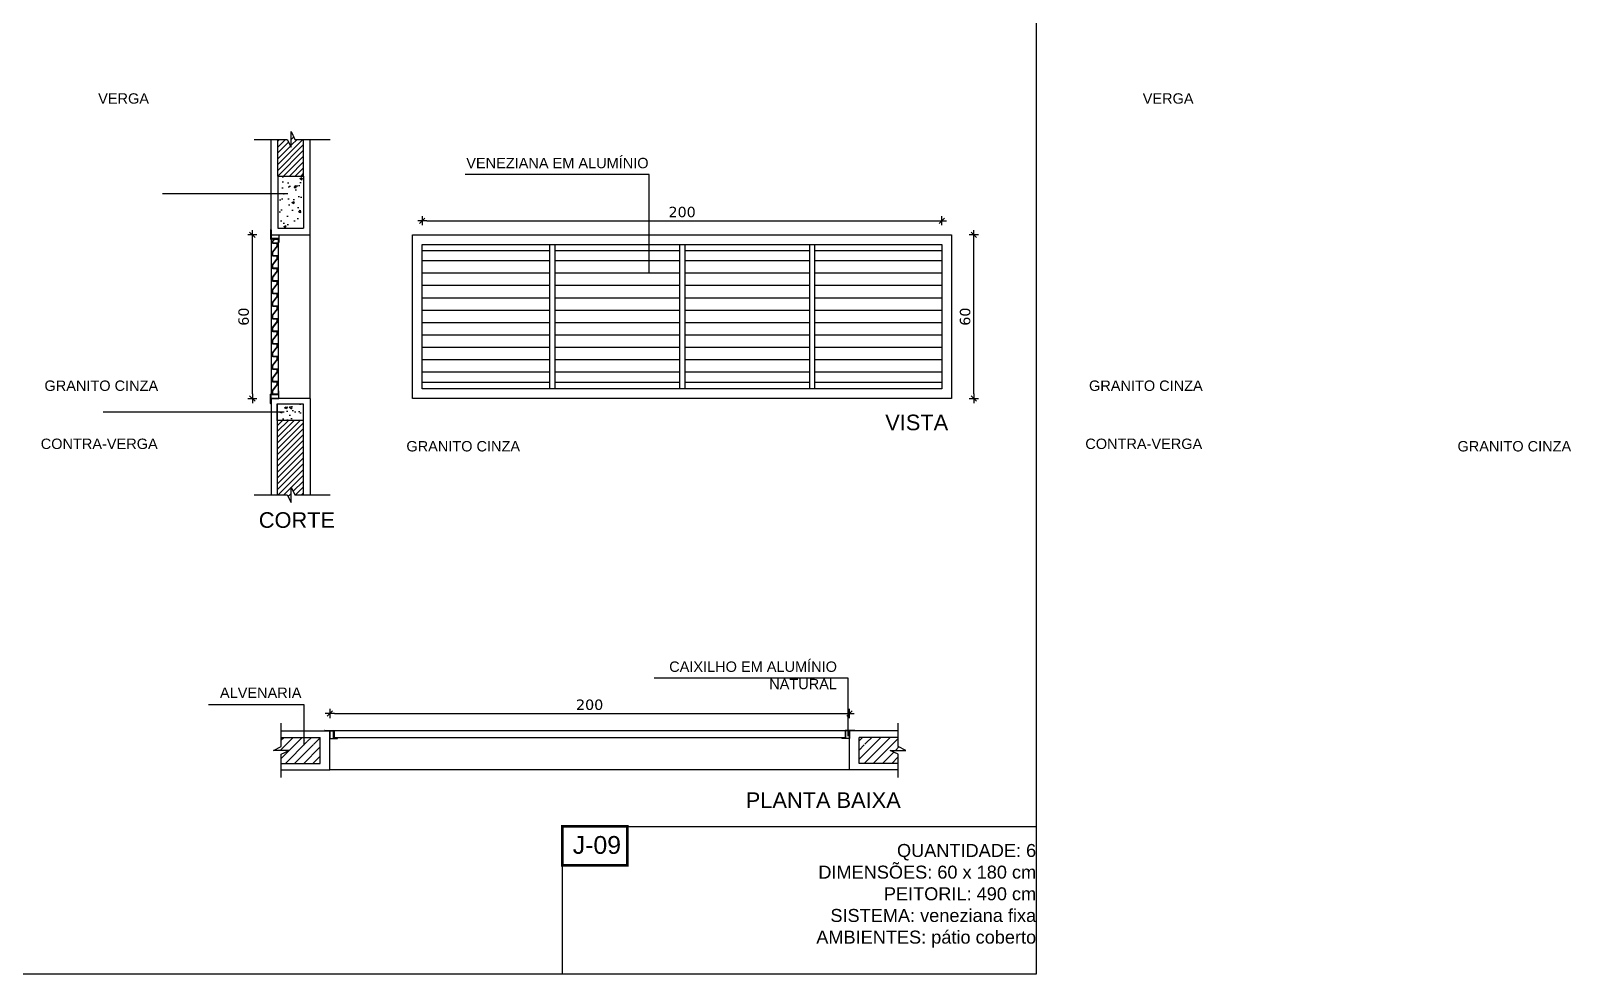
# Model space of a CAD drawing. Header units: inches. Extents: x 48 to 253, y 44 to 126.
# Drawn here: x 76.66 to 82.59, y 76.96 to 80.59 of the extents above; entities that cross this region are included whole.
import ezdxf

# ---------------------------------------------------------------- set-up
doc = ezdxf.new("R2010")
doc.units = ezdxf.units.IN
doc.header["$LTSCALE"] = 100
doc.header["$MEASUREMENT"] = 0
for name, color, linetype in [('252', 252, 'Continuous'), ('A-01', 3, 'Continuous'), ('A-ALV', 6, 'Continuous'), ('A-ESQ', 1, 'Continuous'), ('A-ESQUADRIAS', 2, 'Continuous'), ('A-JANEL', 1, 'Continuous'), ('A-PERFIL', 3, 'Continuous'), ('AR-TXT', 1, 'Continuous'), ('ARQ-SMB-1_025', 1, 'Continuous'), ('ARQ-TXT-1_025', 2, 'Continuous'), ('ARQ_ALVENARIA', 1, 'Continuous'), ('ARQ_ESQUADRIA', 2, 'Continuous')]:
    doc.layers.add(name, color=color, linetype=linetype)
doc.layers.add('REV-FNDE', color=1, linetype='Continuous', lineweight=30)
doc.styles.add('A16-E50', font='arial.ttf', dxfattribs={"height": 0.08})
doc.styles.add('ESC-50-A20', font='arial.ttf', dxfattribs={"height": 0.1})
doc.styles.add('FNDE Texto Cota 0025', font='verdana.ttf', dxfattribs={"height": 0.04})
doc.dimstyles.new('FNDE 1-0025', dxfattribs={"dimscale": 5, "dimtxt": 0.04, "dimasz": 0.0035, "dimexe": 0.15, "dimexo": 0.15, "dimgap": 0.0025, "dimtad": 1, "dimzin": 1, "dimdsep": 46, "dimtxsty": 'FNDE Texto Cota 0025', "dimblk": 'tic', "dimcen": 0.015, "dimdle": 0.15, "dimse1": 1, "dimse2": 1, "dimclrd": 251, "dimclre": 251, "dimclrt": 256, "dimaunit": 1, "dimadec": 3, "dimazin": 0, "dimtfac": 1, "dimtix": 1, "dimtmove": 2, "dimatfit": 3, "dimfxl": 0.15, "dimtvp": 1, "dimtolj": 1, "dimtzin": 0, "dimarcsym": 0})
pattern_1 = [(45, (9.317353, 166.00073), (-0.0176776695, 0.0176776695), [])]

# ---------------------------------------------------------------- blocks, each defined once
blk = doc.blocks.new('tic')
at = {"color": 251}
for p, q in [((-1, 0), (1, 0)), ((0, -1), (0, 1))]:
    blk.add_line(p, q, dxfattribs=at)
blk.add_line((-0.6, -0.6), (0.6, 0.6))
blk = doc.blocks.new('*D155')
at = {"layer": 'ARQ-SMB-1_025', "color": 251, "lineweight": -2, "ltscale": 10, "transparency": 16777216}
blk.add_line((77.5129, 79.1914), (77.5129, 79.7864), dxfattribs=at)
at = {"layer": 'DEFPOINTS', "color": 0, "ltscale": 10, "transparency": 16777216}
for p in [(77.3836, 79.8039), (77.5129, 79.8039), (77.3836, 79.1739)]:
    blk.add_point(p, dxfattribs=at)
at = {"layer": 'ARQ-SMB-1_025', "color": 251, "lineweight": -2, "ltscale": 10, "transparency": 16777216, "xscale": 0.0175, "yscale": 0.0175, "zscale": 0.0175}
for p, rotation in [((77.5129, 79.8039), 90), ((77.5129, 79.1739), 270)]:
    blk.add_blockref('tic', p, dxfattribs=dict(at, rotation=rotation))
at = {"layer": 'ARQ-SMB-1_025', "ltscale": 10, "transparency": 16777216, "insert": (77.4796, 79.4889), "char_height": 0.04, "attachment_point": 5, "rotation": 90, "style": 'FNDE Texto Cota 0025'}
blk.add_mtext('\\A1;60', dxfattribs=at)
blk = doc.blocks.new('*D156')
at = {"layer": 'ARQ-SMB-1_025', "color": 251, "lineweight": -2, "ltscale": 10, "transparency": 16777216}
blk.add_line((80.2898, 79.1914), (80.2898, 79.7864), dxfattribs=at)
at = {"layer": 'DEFPOINTS', "color": 0, "ltscale": 10, "transparency": 16777216}
for p in [(80.1604, 79.8039), (80.2898, 79.8039), (80.1604, 79.1739)]:
    blk.add_point(p, dxfattribs=at)
at = {"layer": 'ARQ-SMB-1_025', "color": 251, "lineweight": -2, "ltscale": 10, "transparency": 16777216, "xscale": 0.0175, "yscale": 0.0175, "zscale": 0.0175}
for p, rotation in [((80.2898, 79.8039), 90), ((80.2898, 79.1739), 270)]:
    blk.add_blockref('tic', p, dxfattribs=dict(at, rotation=rotation))
at = {"layer": 'ARQ-SMB-1_025', "ltscale": 10, "transparency": 16777216, "insert": (80.2564, 79.4889), "char_height": 0.04, "attachment_point": 5, "rotation": 90, "style": 'FNDE Texto Cota 0025'}
blk.add_mtext('\\A1;60', dxfattribs=at)
blk = doc.blocks.new('*D157')
at = {"layer": 'ARQ-SMB-1_025', "color": 251, "lineweight": -2, "ltscale": 10, "transparency": 16777216}
blk.add_line((77.8286, 77.962), (79.7936, 77.962), dxfattribs=at)
at = {"layer": 'DEFPOINTS', "color": 0, "ltscale": 10, "transparency": 16777216}
for p in [(79.8111, 77.962), (77.8111, 77.7243), (79.8111, 77.7243)]:
    blk.add_point(p, dxfattribs=at)
at = {"layer": 'ARQ-SMB-1_025', "color": 251, "lineweight": -2, "ltscale": 10, "transparency": 16777216, "xscale": 0.0175, "yscale": 0.0175, "zscale": 0.0175, "rotation": 180}
blk.add_blockref('tic', (77.8111, 77.962), dxfattribs=at)
at = {"layer": 'ARQ-SMB-1_025', "color": 251, "lineweight": -2, "ltscale": 10, "transparency": 16777216, "xscale": 0.0175, "yscale": 0.0175, "zscale": 0.0175}
blk.add_blockref('tic', (79.8111, 77.962), dxfattribs=at)
at = {"layer": 'ARQ-SMB-1_025', "ltscale": 10, "transparency": 16777216, "insert": (78.8111, 77.9954), "char_height": 0.04, "attachment_point": 5, "style": 'FNDE Texto Cota 0025'}
blk.add_mtext('\\A1;200', dxfattribs=at)
blk = doc.blocks.new('*D158')
at = {"layer": 'ARQ-SMB-1_025', "color": 251, "lineweight": -2, "ltscale": 10, "transparency": 16777216}
blk.add_line((78.1844, 79.8579), (80.1494, 79.8579), dxfattribs=at)
at = {"layer": 'DEFPOINTS', "color": 0, "ltscale": 10, "transparency": 16777216}
for p in [(80.1669, 79.8579), (78.1669, 79.6774), (80.1669, 79.6774)]:
    blk.add_point(p, dxfattribs=at)
at = {"layer": 'ARQ-SMB-1_025', "color": 251, "lineweight": -2, "ltscale": 10, "transparency": 16777216, "xscale": 0.0175, "yscale": 0.0175, "zscale": 0.0175, "rotation": 180}
blk.add_blockref('tic', (78.1669, 79.8579), dxfattribs=at)
at = {"layer": 'ARQ-SMB-1_025', "color": 251, "lineweight": -2, "ltscale": 10, "transparency": 16777216, "xscale": 0.0175, "yscale": 0.0175, "zscale": 0.0175}
blk.add_blockref('tic', (80.1669, 79.8579), dxfattribs=at)
at = {"layer": 'ARQ-SMB-1_025', "ltscale": 10, "transparency": 16777216, "insert": (79.1669, 79.8912), "char_height": 0.04, "attachment_point": 5, "style": 'FNDE Texto Cota 0025'}
blk.add_mtext('\\A1;200', dxfattribs=at)

msp = doc.modelspace()

# ---------------------------------------------------------------- hatches: boundary and pattern name
at = {"layer": '252'}
h = msp.add_hatch(dxfattribs=at)
h.set_pattern_fill('ANSI31,_O', color=252, scale=0.0005, style=0)
h.set_pattern_definition([(45, (77.610358, 80.02885), (-0.0112253, 0.0112253), [])])
h.paths.add_polyline_path([(77.7104, 80.1709), (77.6788, 80.1709), (77.6638, 80.2009), (77.6638, 80.1409), (77.6488, 80.1709), (77.6104, 80.1709), (77.6104, 80.0289), (77.7104, 80.0289)])
at = {"layer": '252', "ltscale": 2}
h = msp.add_hatch(dxfattribs=at)
h.set_pattern_fill('AR-CONC', color=252, scale=0.0005, style=0)
h.set_pattern_definition([(50, (97.326436, -8.57702), (0.091092334, -0.00796954), [0.009525, -0.104775]), (355, (97.32644, -8.57702), (-0.01762141, 0.09552832), [0.00762, -0.08382]), (100.451, (97.33403, -8.57768), (0.07347125, 0.08755834), [0.008095, -0.089045]), (46.1842, (97.32644, -8.55162), (0.13553952, -0.02102116), [0.0142875, -0.1571625]), (96.6356, (97.33773, -8.55337), (0.11870212, 0.12371278), [0.0121425, -0.1335675]), (351.184, (97.32644, -8.55162), (0.1187023, 0.12371256), [0.01143, -0.12573]), (21, (97.339136, -8.55797), (0.07580744, -0.05113276), [0.009525, -0.104775]), (326, (97.33914, -8.55797), (0.03090101, 0.09209398), [0.00762, -0.08382]), (71.4514, (97.34545, -8.56223), (0.106708245, 0.04096143), [0.008095, -0.089045]), (37.5, (97.326436, -8.57702), (0.001544302, 0.04227752), [0, -0.082804, 0, -0.08509, 0, -0.0841375]), (7.5, (97.326436, -8.57702), (0.033409831, 0.050090287), [0, -0.048514, 0, -0.080899, 0, -0.0320675]), (327.5, (97.298115, -8.57702), (0.067795298, -0.002864372), [0, -0.03175, 0, -0.09906, 0, -0.131445]), (317.5, (97.285415, -8.57702), (0.07406459, 0.012713246), [0, -0.041275, 0, -0.065786, 0, -0.093345])])
h.paths.add_polyline_path([(77.7104, 80.0289), (77.6104, 80.0289), (77.6104, 79.9889), (77.6104, 79.8289), (77.7104, 79.8289)])
h = msp.add_hatch(dxfattribs=at)
h.set_pattern_fill('CONCRETE_C', color=252, scale=0.01, style=0)
h.set_pattern_definition([(310, (-331.385245, 838.46859), (0.0717260183, 0.0062752135), [0.0075, -0.0825]), (5, (-331.385245, 838.46859), (-0.0138751334, -0.0752192134), [0.006, -0.066]), (259.5486, (-331.37927, 838.469115), (0.057850938, -0.068943954), [0.006374019, -0.070114211]), (313.8158, (-331.385245, 838.44859), (0.106724105, 0.016551901), [0.01125, -0.12375]), (263.3644, (-331.37635, 838.44997), (0.09346627, -0.097411787), [0.009561029, -0.1051713]), (8.8158, (-331.38524, 838.44859), (0.093466195, -0.09741186), [0.009, -0.099]), (339, (-331.375245, 838.45359), (0.0596907052, 0.040261889), [0.0075, -0.0825]), (34, (-331.375245, 838.45359), (0.024331533, -0.0725150045), [0.006, -0.066]), (288.5486, (-331.37027, 838.45695), (0.084022263, -0.0322530497), [0.006374019, -0.070114211]), (322.5, (-331.385245, 838.468592), (0.0012159855, -0.0332893854), [0, -0.0652, 0, -0.067, 0, -0.06625]), (352.5, (-331.385245, 838.468592), (0.0263069537, -0.0394411712), [0, -0.0382, 0, -0.0637, 0, -0.02525]), (32.5, (-331.407545, 838.468592), (0.0533822436, 0.0022554872), [0, -0.025, 0, -0.078, 0, -0.1035]), (42.5, (-331.417545, 838.46859), (0.058318617, -0.0100104982), [0, -0.0325, 0, -0.0518, 0, -0.0735])])
h.paths.add_polyline_path([(77.6082, 79.1539), (77.7082, 79.1539), (77.7082, 79.0899), (77.6082, 79.0899)])
at = {"layer": '252'}
h = msp.add_hatch(dxfattribs=at)
h.set_pattern_fill('ANSI31,_O', color=252, scale=0.0005, style=0)
h.set_pattern_definition([(45, (77.608179, 76.91382), (-0.01122532, 0.01122532), [])])
h.paths.add_polyline_path([(77.6082, 78.8032), (77.647, 78.8032), (77.662, 78.7732), (77.662, 78.8332), (77.677, 78.8032), (77.7082, 78.8032), (77.7082, 79.0899), (77.6082, 79.0899)])
h = msp.add_hatch(dxfattribs=at)
h.set_pattern_fill('ANSI31,_O', color=252, scale=0.0005, style=0)
h.set_pattern_definition(pattern_1)
h.paths.add_polyline_path([(77.7741, 77.7701), (77.7741, 77.8296), (77.7684, 77.8317), (77.7696, 77.835, 0.414214), (77.7693, 77.8356), (77.7386, 77.8468), (77.7372, 77.8431), (77.7339, 77.8443), (77.7351, 77.8475, 0.414214), (77.7348, 77.8482), (77.7176, 77.8544, 0.414213), (77.717, 77.8541), (77.7154, 77.8498), (77.7151, 77.8465), (77.7135, 77.856), (77.7127, 77.8562, -1), (77.7132, 77.8576), (77.714, 77.8574), (77.7213, 77.8636), (77.7194, 77.8608), (77.7178, 77.8565, 0.414213), (77.7181, 77.8559), (77.74, 77.8479, 0.414214), (77.7407, 77.8482), (77.7419, 77.8515), (77.7452, 77.8503), (77.7438, 77.8465), (77.7741, 77.8355), (77.7741, 77.8701), (77.6241, 77.8701), (77.6241, 77.8351), (77.5941, 77.8201), (77.6541, 77.8201), (77.6241, 77.8051), (77.6241, 77.7701)])
h = msp.add_hatch(dxfattribs=at)
h.set_pattern_fill('ANSI31,_O', color=252, scale=0.0005, style=0)
h.set_pattern_definition(pattern_1)
h.paths.add_polyline_path([(79.8481, 77.7701), (79.8481, 77.8296), (79.8537, 77.8317), (79.8525, 77.835, -0.414214), (79.8528, 77.8356), (79.8835, 77.8468), (79.8849, 77.8431), (79.8882, 77.8443), (79.887, 77.8475, -0.414214), (79.8873, 77.8482), (79.9045, 77.8544, -0.414213), (79.9051, 77.8541), (79.9067, 77.8498), (79.907, 77.8465), (79.9087, 77.856), (79.9094, 77.8562, 1), (79.9089, 77.8576), (79.9082, 77.8574), (79.9008, 77.8636), (79.9027, 77.8608), (79.9043, 77.8565, -0.414213), (79.904, 77.8559), (79.8821, 77.8479, -0.414214), (79.8815, 77.8482), (79.8803, 77.8515), (79.877, 77.8503), (79.8783, 77.8465), (79.8481, 77.8355), (79.8481, 77.8701), (79.9981, 77.8701), (79.9981, 77.8351), (80.0281, 77.8201), (79.9681, 77.8201), (79.9981, 77.8051), (79.9981, 77.7701)])

# ---------------------------------------------------------------- linework, layer by layer
at = {"layer": 'A-01', "color": 5}
for p, q in [((77.6104, 80.0289), (77.6104, 80.1709)), ((77.7104, 80.0289), (77.7104, 80.1709)), ((77.6104, 80.0289), (77.7104, 80.0289)), ((77.6104, 80.0289), (77.6104, 79.8289)), ((77.7104, 80.0289), (77.7104, 79.8289)), ((77.6104, 79.8289), (77.7104, 79.8289)), ((77.6082, 79.1539), (77.6082, 78.8032)), ((77.7082, 79.1539), (77.7082, 78.8032)), ((77.6241, 77.8701), (77.7741, 77.8701)), ((77.7741, 77.7701), (77.7741, 77.8701)), ((79.9981, 77.8701), (79.8481, 77.8701)), ((79.8481, 77.7701), (79.8481, 77.8701)), ((77.6241, 77.7701), (77.7741, 77.7701)), ((79.9981, 77.7701), (79.8481, 77.7701))]:
    msp.add_line(p, q, dxfattribs=at)
msp.add_lwpolyline([(77.6082, 79.1539), (77.7082, 79.1539), (77.7082, 79.0899), (77.6082, 79.0899)], close=True, dxfattribs=at)
at = {"layer": 'A-ALV'}
for points in [[(77.5201, 80.1709), (77.647, 80.1709), (77.662, 80.1409), (77.662, 80.2009), (77.677, 80.1709), (77.8118, 80.1709)], [(77.5201, 78.8032), (77.647, 78.8032), (77.662, 78.7732), (77.662, 78.8332), (77.677, 78.8032), (77.8118, 78.8032)], [(77.6241, 77.7151), (77.6241, 77.8051), (77.6541, 77.8201), (77.5941, 77.8201), (77.6241, 77.8351), (77.6241, 77.9251)], [(79.9981, 77.7151), (79.9981, 77.8051), (79.9681, 77.8201), (80.0281, 77.8201), (79.9981, 77.8351), (79.9981, 77.9251)]]:
    msp.add_lwpolyline(points, dxfattribs=at)
at = {"layer": 'A-ESQ'}
for p, q in [((78.1299, 79.8039), (80.2039, 79.8039)), ((78.1299, 79.1739), (78.1299, 79.8039)), ((80.2039, 79.8039), (80.2039, 79.1739)), ((78.1669, 79.7669), (80.1669, 79.7669)), ((78.1669, 79.2109), (78.1669, 79.7669)), ((78.1669, 79.7429), (78.6569, 79.7429)), ((78.6569, 79.7669), (78.6569, 79.2109)), ((78.6769, 79.7669), (78.6769, 79.2109)), ((78.6769, 79.7429), (79.1569, 79.7429)), ((79.1569, 79.7669), (79.1569, 79.2109)), ((79.1769, 79.7669), (79.1769, 79.2109)), ((79.1769, 79.7429), (79.6569, 79.7429)), ((79.6569, 79.7669), (79.6569, 79.2109)), ((79.6769, 79.7669), (79.6769, 79.2109)), ((79.6769, 79.7429), (80.1669, 79.7429)), ((80.1669, 79.7669), (80.1669, 79.2109)), ((78.6569, 79.7034), (78.1669, 79.7034)), ((79.1569, 79.7034), (78.6769, 79.7034)), ((79.6569, 79.7034), (79.1769, 79.7034)), ((80.1669, 79.7034), (79.6769, 79.7034)), ((78.6569, 79.6557), (78.1669, 79.6557)), ((79.1569, 79.6557), (78.6769, 79.6557)), ((79.6569, 79.6557), (79.1769, 79.6557)), ((80.1669, 79.6557), (79.6769, 79.6557)), ((78.6569, 79.6081), (78.1669, 79.6081)), ((79.1569, 79.6081), (78.6769, 79.6081)), ((79.6569, 79.6081), (79.1769, 79.6081)), ((80.1669, 79.6081), (79.6769, 79.6081)), ((78.6569, 79.5605), (78.1669, 79.5605)), ((78.6569, 79.5129), (78.1669, 79.5129)), ((79.1569, 79.5605), (78.6769, 79.5605)), ((79.1569, 79.5129), (78.6769, 79.5129)), ((79.6569, 79.5605), (79.1769, 79.5605)), ((79.6569, 79.5129), (79.1769, 79.5129)), ((80.1669, 79.5605), (79.6769, 79.5605)), ((80.1669, 79.5129), (79.6769, 79.5129)), ((78.6569, 79.4652), (78.1669, 79.4652)), ((79.1569, 79.4652), (78.6769, 79.4652)), ((79.6569, 79.4652), (79.1769, 79.4652)), ((80.1669, 79.4652), (79.6769, 79.4652)), ((78.6569, 79.4176), (78.1669, 79.4176)), ((79.1569, 79.4176), (78.6769, 79.4176)), ((79.6569, 79.4176), (79.1769, 79.4176)), ((80.1669, 79.4176), (79.6769, 79.4176)), ((78.6569, 79.37), (78.1669, 79.37)), ((79.1569, 79.37), (78.6769, 79.37)), ((79.6569, 79.37), (79.1769, 79.37)), ((80.1669, 79.37), (79.6769, 79.37)), ((78.6569, 79.3224), (78.1669, 79.3224)), ((78.6569, 79.2747), (78.1669, 79.2747)), ((79.1569, 79.3224), (78.6769, 79.3224)), ((79.1569, 79.2747), (78.6769, 79.2747)), ((79.6569, 79.3224), (79.1769, 79.3224)), ((79.6569, 79.2747), (79.1769, 79.2747)), ((80.1669, 79.3224), (79.6769, 79.3224)), ((80.1669, 79.2747), (79.6769, 79.2747)), ((78.6569, 79.2349), (78.1669, 79.2349)), ((80.1669, 79.2109), (78.1669, 79.2109)), ((79.1569, 79.2349), (78.6769, 79.2349)), ((79.6569, 79.2349), (79.1769, 79.2349)), ((80.1669, 79.2349), (79.6769, 79.2349)), ((80.2039, 79.1739), (78.1299, 79.1739))]:
    msp.add_line(p, q, dxfattribs=at)
at = {"layer": 'A-ESQUADRIAS', "color": 2}
for p, q in [((77.5854, 79.8039), (77.5854, 80.1709)), ((77.7354, 79.8039), (77.7354, 80.1709)), ((77.5854, 79.8039), (77.7354, 79.8039)), ((77.5854, 79.1739), (77.5854, 78.8032)), ((77.7354, 79.1739), (77.5854, 79.1739)), ((77.7354, 79.1739), (77.7354, 78.8032)), ((77.6241, 77.8951), (77.8111, 77.8951)), ((77.8111, 77.7451), (77.8111, 77.8951)), ((79.9981, 77.8951), (79.8111, 77.8951)), ((79.8111, 77.7451), (79.8111, 77.8951)), ((77.6241, 77.7451), (77.8111, 77.7451)), ((79.9981, 77.7451), (79.8111, 77.7451))]:
    msp.add_line(p, q, dxfattribs=at)
at = {"layer": 'A-JANEL'}
msp.add_line((79.8111, 77.7451), (77.8111, 77.7451), dxfattribs=at)
at = {"layer": 'A-PERFIL', "color": 1}
for p, q in [((77.5854, 79.7869), (77.5854, 79.1909)), ((77.6066, 79.7718), (77.5924, 79.7718)), ((77.5924, 79.7713), (77.6066, 79.7713)), ((77.6117, 79.7874), (77.6117, 79.1904)), ((77.6066, 79.7233), (77.5924, 79.7233)), ((77.5924, 79.7228), (77.6066, 79.7228)), ((77.6066, 79.6749), (77.5924, 79.6749)), ((77.5924, 79.6744), (77.6066, 79.6744)), ((77.6066, 79.6264), (77.5924, 79.6264)), ((77.5924, 79.6259), (77.6066, 79.6259)), ((77.6066, 79.578), (77.5924, 79.578)), ((77.5924, 79.5775), (77.6066, 79.5775)), ((77.6066, 79.5295), (77.5924, 79.5295)), ((77.5924, 79.529), (77.6066, 79.529)), ((77.6066, 79.4811), (77.5924, 79.4811)), ((77.5924, 79.4806), (77.6066, 79.4806)), ((77.6066, 79.4326), (77.5924, 79.4326)), ((77.5924, 79.4321), (77.6066, 79.4321)), ((77.6066, 79.3842), (77.5924, 79.3842)), ((77.5924, 79.3837), (77.6066, 79.3837)), ((77.6066, 79.3357), (77.5924, 79.3357)), ((77.5924, 79.3352), (77.6066, 79.3352)), ((77.6066, 79.2873), (77.5924, 79.2873)), ((77.5924, 79.2868), (77.6066, 79.2868)), ((77.6066, 79.2388), (77.5924, 79.2388)), ((77.5924, 79.2383), (77.6066, 79.2383)), ((79.7941, 77.8951), (77.8281, 77.8951)), ((77.8281, 77.8951), (77.8281, 77.8687)), ((79.7941, 77.8687), (77.8281, 77.8687)), ((79.7941, 77.8951), (79.7941, 77.8687))]:
    msp.add_line(p, q, dxfattribs=at)
at = {"layer": 'ARQ-SMB-1_025', "ltscale": 10}
msp.add_lwpolyline([(76.6192, 80.6627), (80.5296, 80.6627), (80.5296, 76.9589), (76.6192, 76.9589)], close=True, dxfattribs=at)
at = {"layer": 'ARQ_ALVENARIA', "linetype": 'Continuous'}
msp.add_line((77.7354, 79.1739), (77.7354, 79.8039), dxfattribs=at)
at = {"layer": 'ARQ_ESQUADRIA'}
for p, q in [((77.5834, 79.8234), (77.5834, 79.7874)), ((77.5839, 79.8239), (77.5844, 79.8239)), ((77.5839, 79.8234), (77.5839, 79.7874)), ((77.5839, 79.8234), (77.5844, 79.8234)), ((77.5844, 79.8234), (77.5844, 79.8039)), ((77.5844, 79.8039), (77.5849, 79.8039)), ((77.5849, 79.8234), (77.5849, 79.8039)), ((77.5854, 79.8039), (77.5854, 79.7889)), ((77.5854, 79.8039), (77.6154, 79.8039)), ((77.5859, 79.8034), (77.5859, 79.7894)), ((77.5859, 79.8034), (77.6149, 79.8034)), ((77.6149, 79.8034), (77.6149, 79.7745)), ((77.6154, 79.8039), (77.6154, 79.7744)), ((77.5839, 79.7874), (77.5889, 79.7874)), ((77.5839, 79.7869), (77.5889, 79.7869)), ((77.5854, 79.7889), (77.6139, 79.7889)), ((77.5854, 79.7884), (77.5889, 79.7884)), ((77.5854, 79.7884), (77.5854, 79.7879)), ((77.5854, 79.7879), (77.5889, 79.7879)), ((77.6144, 79.7894), (77.5859, 79.7894)), ((77.5889, 79.7879), (77.5889, 79.7874)), ((77.5894, 79.7879), (77.5894, 79.7874)), ((77.5895, 79.7879), (77.5895, 79.7884)), ((77.5895, 79.7884), (77.6112, 79.7884)), ((77.5895, 79.7879), (77.6112, 79.7879)), ((77.5966, 79.7874), (77.5895, 79.7785)), ((77.5895, 79.7713), (77.5895, 79.7785)), ((77.5924, 79.7713), (77.5895, 79.7713)), ((77.609, 79.7617), (77.5895, 79.7372)), ((77.5969, 79.7869), (77.59, 79.7783)), ((77.59, 79.7783), (77.59, 79.7718)), ((77.5924, 79.7718), (77.59, 79.7718)), ((77.6095, 79.7615), (77.59, 79.737)), ((77.5924, 79.7718), (77.5924, 79.7713)), ((77.5966, 79.7874), (77.6112, 79.7874)), ((77.5969, 79.7869), (77.6112, 79.7869)), ((77.6095, 79.7718), (77.6066, 79.7718)), ((77.6066, 79.7713), (77.6066, 79.7718)), ((77.609, 79.7713), (77.6066, 79.7713)), ((77.609, 79.7617), (77.609, 79.7713)), ((77.6095, 79.7615), (77.6095, 79.7718)), ((77.6112, 79.7874), (77.6112, 79.7879)), ((77.6117, 79.7874), (77.6117, 79.7879)), ((77.6139, 79.7889), (77.6139, 79.7744)), ((77.6144, 79.7894), (77.6144, 79.7745)), ((77.6144, 79.7739), (77.6149, 79.7739)), ((77.6144, 79.7739), (77.6149, 79.7739)), ((77.6148, 79.7744), (77.6145, 79.7744)), ((77.5895, 79.7228), (77.5895, 79.7372)), ((77.5924, 79.7228), (77.5895, 79.7228)), ((77.609, 79.7133), (77.5895, 79.6888)), ((77.5895, 79.6744), (77.5895, 79.6888)), ((77.59, 79.737), (77.59, 79.7233)), ((77.5924, 79.7233), (77.59, 79.7233)), ((77.6095, 79.713), (77.59, 79.6885)), ((77.59, 79.6885), (77.59, 79.6749)), ((77.5924, 79.7233), (77.5924, 79.7228)), ((77.6095, 79.7233), (77.6066, 79.7233)), ((77.6066, 79.7228), (77.6066, 79.7233)), ((77.609, 79.7228), (77.6066, 79.7228)), ((77.609, 79.7133), (77.609, 79.7228)), ((77.6095, 79.713), (77.6095, 79.7233)), ((77.5924, 79.6744), (77.5895, 79.6744)), ((77.609, 79.6648), (77.5895, 79.6403)), ((77.5895, 79.6259), (77.5895, 79.6403)), ((77.5924, 79.6259), (77.5895, 79.6259)), ((77.5924, 79.6749), (77.59, 79.6749)), ((77.6095, 79.6646), (77.59, 79.6401)), ((77.59, 79.6401), (77.59, 79.6264)), ((77.5924, 79.6264), (77.59, 79.6264)), ((77.5924, 79.6749), (77.5924, 79.6744)), ((77.5924, 79.6264), (77.5924, 79.6259)), ((77.6095, 79.6749), (77.6066, 79.6749)), ((77.6066, 79.6744), (77.6066, 79.6749)), ((77.609, 79.6744), (77.6066, 79.6744)), ((77.6095, 79.6264), (77.6066, 79.6264)), ((77.6066, 79.6259), (77.6066, 79.6264)), ((77.609, 79.6259), (77.6066, 79.6259)), ((77.609, 79.6648), (77.609, 79.6744)), ((77.609, 79.6164), (77.609, 79.6259)), ((77.6095, 79.6646), (77.6095, 79.6749)), ((77.6095, 79.6161), (77.6095, 79.6264)), ((77.609, 79.6164), (77.5895, 79.5919)), ((77.5895, 79.5775), (77.5895, 79.5919)), ((77.5924, 79.5775), (77.5895, 79.5775)), ((77.609, 79.5679), (77.5895, 79.5434)), ((77.6095, 79.6161), (77.59, 79.5916)), ((77.59, 79.5916), (77.59, 79.578)), ((77.5924, 79.578), (77.59, 79.578)), ((77.6095, 79.5677), (77.59, 79.5432)), ((77.5924, 79.578), (77.5924, 79.5775)), ((77.6095, 79.578), (77.6066, 79.578)), ((77.6066, 79.5775), (77.6066, 79.578)), ((77.609, 79.5775), (77.6066, 79.5775)), ((77.609, 79.5679), (77.609, 79.5775)), ((77.6095, 79.5677), (77.6095, 79.578)), ((77.5895, 79.529), (77.5895, 79.5434)), ((77.5924, 79.529), (77.5895, 79.529)), ((77.609, 79.5194), (77.5895, 79.4949)), ((77.59, 79.5432), (77.59, 79.5295)), ((77.5924, 79.5295), (77.59, 79.5295)), ((77.6095, 79.5192), (77.59, 79.4947)), ((77.5924, 79.5295), (77.5924, 79.529)), ((77.6095, 79.5295), (77.6066, 79.5295)), ((77.6066, 79.529), (77.6066, 79.5295)), ((77.609, 79.529), (77.6066, 79.529)), ((77.609, 79.5194), (77.609, 79.529)), ((77.6095, 79.5192), (77.6095, 79.5295)), ((77.5895, 79.4806), (77.5895, 79.4949)), ((77.5924, 79.4806), (77.5895, 79.4806)), ((77.609, 79.471), (77.5895, 79.4465)), ((77.5895, 79.4321), (77.5895, 79.4465)), ((77.59, 79.4947), (77.59, 79.4811)), ((77.5924, 79.4811), (77.59, 79.4811)), ((77.6095, 79.4708), (77.59, 79.4463)), ((77.59, 79.4463), (77.59, 79.4326)), ((77.5924, 79.4811), (77.5924, 79.4806)), ((77.6095, 79.4811), (77.6066, 79.4811)), ((77.6066, 79.4806), (77.6066, 79.4811)), ((77.609, 79.4806), (77.6066, 79.4806)), ((77.609, 79.471), (77.609, 79.4806)), ((77.6095, 79.4708), (77.6095, 79.4811)), ((77.5924, 79.4321), (77.5895, 79.4321)), ((77.609, 79.4225), (77.5895, 79.398)), ((77.5895, 79.3837), (77.5895, 79.398)), ((77.5924, 79.3837), (77.5895, 79.3837)), ((77.5924, 79.4326), (77.59, 79.4326)), ((77.6095, 79.4223), (77.59, 79.3978)), ((77.59, 79.3978), (77.59, 79.3842)), ((77.5924, 79.3842), (77.59, 79.3842)), ((77.5924, 79.4326), (77.5924, 79.4321)), ((77.5924, 79.3842), (77.5924, 79.3837)), ((77.6095, 79.4326), (77.6066, 79.4326)), ((77.6066, 79.4321), (77.6066, 79.4326)), ((77.609, 79.4321), (77.6066, 79.4321)), ((77.6095, 79.3842), (77.6066, 79.3842)), ((77.6066, 79.3837), (77.6066, 79.3842)), ((77.609, 79.3837), (77.6066, 79.3837)), ((77.609, 79.4225), (77.609, 79.4321)), ((77.609, 79.3741), (77.609, 79.3837)), ((77.6095, 79.4223), (77.6095, 79.4326)), ((77.6095, 79.3739), (77.6095, 79.3842)), ((77.609, 79.3741), (77.5895, 79.3496)), ((77.5895, 79.3352), (77.5895, 79.3496)), ((77.5924, 79.3352), (77.5895, 79.3352)), ((77.609, 79.3256), (77.5895, 79.3011)), ((77.6095, 79.3739), (77.59, 79.3494)), ((77.59, 79.3494), (77.59, 79.3357)), ((77.5924, 79.3357), (77.59, 79.3357)), ((77.6095, 79.3254), (77.59, 79.3009)), ((77.5924, 79.3357), (77.5924, 79.3352)), ((77.6095, 79.3357), (77.6066, 79.3357)), ((77.6066, 79.3352), (77.6066, 79.3357)), ((77.609, 79.3352), (77.6066, 79.3352)), ((77.609, 79.3256), (77.609, 79.3352)), ((77.6095, 79.3254), (77.6095, 79.3357)), ((77.5895, 79.2868), (77.5895, 79.3011)), ((77.5924, 79.2868), (77.5895, 79.2868)), ((77.609, 79.2772), (77.5895, 79.2527)), ((77.59, 79.3009), (77.59, 79.2873)), ((77.5924, 79.2873), (77.59, 79.2873)), ((77.6095, 79.277), (77.59, 79.2525)), ((77.5924, 79.2873), (77.5924, 79.2868)), ((77.6066, 79.2868), (77.6066, 79.2873)), ((77.6095, 79.2873), (77.6066, 79.2873)), ((77.609, 79.2868), (77.6066, 79.2868)), ((77.609, 79.2772), (77.609, 79.2868)), ((77.6095, 79.277), (77.6095, 79.2873)), ((77.5895, 79.2383), (77.5895, 79.2527)), ((77.5924, 79.2383), (77.5895, 79.2383)), ((77.609, 79.2287), (77.5895, 79.2042)), ((77.59, 79.2525), (77.59, 79.2388)), ((77.5924, 79.2388), (77.59, 79.2388)), ((77.6095, 79.2285), (77.59, 79.204)), ((77.5924, 79.2388), (77.5924, 79.2383)), ((77.6095, 79.2388), (77.6066, 79.2388)), ((77.6066, 79.2383), (77.6066, 79.2388)), ((77.609, 79.2383), (77.6066, 79.2383)), ((77.609, 79.2287), (77.609, 79.2383)), ((77.6095, 79.2285), (77.6095, 79.2388)), ((77.5834, 79.1544), (77.5834, 79.1904)), ((77.5839, 79.1909), (77.5889, 79.1909)), ((77.5839, 79.1544), (77.5839, 79.1904)), ((77.5839, 79.1904), (77.5889, 79.1904)), ((77.5839, 79.1544), (77.5844, 79.1544)), ((77.5839, 79.1539), (77.5844, 79.1539)), ((77.5844, 79.1544), (77.5844, 79.1739)), ((77.5844, 79.1739), (77.5849, 79.1739)), ((77.5849, 79.1544), (77.5849, 79.1739)), ((77.5854, 79.1894), (77.5854, 79.1899)), ((77.5854, 79.1899), (77.5889, 79.1899)), ((77.5854, 79.1894), (77.5889, 79.1894)), ((77.5854, 79.1889), (77.6139, 79.1889)), ((77.5854, 79.1739), (77.5854, 79.1889)), ((77.5854, 79.1739), (77.6154, 79.1739)), ((77.5859, 79.1744), (77.5859, 79.1884)), ((77.6144, 79.1884), (77.5859, 79.1884)), ((77.5859, 79.1744), (77.6149, 79.1744)), ((77.5889, 79.1899), (77.5889, 79.1904)), ((77.5894, 79.1899), (77.5894, 79.1904)), ((77.5895, 79.1899), (77.5895, 79.2042)), ((77.5895, 79.1899), (77.6117, 79.1899)), ((77.59, 79.204), (77.59, 79.1904)), ((77.6117, 79.1904), (77.59, 79.1904)), ((77.6117, 79.1904), (77.6117, 79.1899)), ((77.6139, 79.1889), (77.6139, 79.2034)), ((77.6144, 79.2039), (77.6149, 79.2039)), ((77.6144, 79.2039), (77.6149, 79.2039)), ((77.6144, 79.1884), (77.6144, 79.2033)), ((77.6148, 79.2034), (77.6145, 79.2034)), ((77.6149, 79.1744), (77.6149, 79.2033)), ((77.6154, 79.1739), (77.6154, 79.2034)), ((77.7911, 77.8966), (77.7911, 77.8961)), ((77.7916, 77.8971), (77.8276, 77.8971)), ((77.7916, 77.8966), (77.8276, 77.8966)), ((77.7916, 77.8966), (77.7916, 77.8961)), ((77.7916, 77.8961), (77.8111, 77.8961)), ((77.7916, 77.8956), (77.8111, 77.8956)), ((77.8111, 77.8961), (77.8111, 77.8956)), ((77.8111, 77.8951), (77.8261, 77.8951)), ((77.8111, 77.8951), (77.8111, 77.8651)), ((77.8111, 77.8651), (77.8406, 77.8651)), ((77.8116, 77.8946), (77.8256, 77.8946)), ((77.8116, 77.8946), (77.8116, 77.8656)), ((77.8116, 77.8656), (77.8405, 77.8656)), ((77.8256, 77.8661), (77.8256, 77.8946)), ((77.8256, 77.8661), (77.8405, 77.8661)), ((77.8261, 77.8951), (77.8261, 77.8666)), ((77.8261, 77.8666), (77.8406, 77.8666)), ((77.8266, 77.8951), (77.8266, 77.8916)), ((77.8266, 77.8951), (77.8271, 77.8951)), ((77.8271, 77.8951), (77.8271, 77.8916)), ((77.8271, 77.8916), (77.8276, 77.8916)), ((77.8271, 77.8911), (77.8276, 77.8911)), ((77.8276, 77.8966), (77.8276, 77.8916)), ((77.8281, 77.8966), (77.8281, 77.8916)), ((77.8406, 77.8657), (77.8406, 77.866)), ((77.8411, 77.8661), (77.8411, 77.8656)), ((77.8411, 77.8661), (77.8411, 77.8656)), ((79.7811, 77.8661), (79.7811, 77.8656)), ((79.7811, 77.8661), (79.7811, 77.8656)), ((79.7961, 77.8666), (79.7816, 77.8666)), ((79.7816, 77.8657), (79.7816, 77.866)), ((79.8111, 77.8651), (79.7816, 77.8651)), ((79.7966, 77.8661), (79.7817, 77.8661)), ((79.8106, 77.8656), (79.7817, 77.8656)), ((79.7941, 77.8966), (79.7941, 77.8916)), ((79.8306, 77.8971), (79.7946, 77.8971)), ((79.8306, 77.8966), (79.7946, 77.8966)), ((79.7946, 77.8966), (79.7946, 77.8916)), ((79.7951, 77.8916), (79.7946, 77.8916)), ((79.7951, 77.8911), (79.7946, 77.8911)), ((79.7956, 77.8951), (79.7951, 77.8951)), ((79.7951, 77.8951), (79.7951, 77.8916)), ((79.7956, 77.8951), (79.7956, 77.8916)), ((79.7961, 77.8951), (79.7961, 77.8666)), ((79.8111, 77.8951), (79.7961, 77.8951)), ((79.8106, 77.8946), (79.7966, 77.8946)), ((79.7966, 77.8661), (79.7966, 77.8946)), ((79.8106, 77.8946), (79.8106, 77.8656)), ((79.8306, 77.8961), (79.8111, 77.8961)), ((79.8111, 77.8961), (79.8111, 77.8956)), ((79.8306, 77.8956), (79.8111, 77.8956)), ((79.8111, 77.8951), (79.8111, 77.8651)), ((79.8306, 77.8966), (79.8306, 77.8961)), ((79.8311, 77.8966), (79.8311, 77.8961))]:
    msp.add_line(p, q, dxfattribs=at)
for centre, radius, start, end in [((77.5839, 79.8234), 0.0005, 90, 180), ((77.5844, 79.8234), 0.0005, 360, 90), ((77.5839, 79.7874), 0.0005, 180, 270), ((77.5889, 79.7879), 0.0005, 360, 90), ((77.5889, 79.7874), 0.0005, 270, 360), ((77.6112, 79.7879), 0.0005, 0, 90), ((77.6112, 79.7874), 0.0005, 270, 360), ((77.6144, 79.7744), 0.0005, 180, 270), ((77.6145, 79.7745), 0.0001, 180, 270), ((77.6148, 79.7745), 0.0001, 270, 0), ((77.6149, 79.7744), 0.0005, 270, 0), ((77.5839, 79.1904), 0.0005, 90, 180), ((77.5839, 79.1544), 0.0005, 180, 270), ((77.5844, 79.1544), 0.0005, 270, 0), ((77.5889, 79.1904), 0.0005, 0, 90), ((77.5889, 79.1899), 0.0005, 270, 0), ((77.6144, 79.2034), 0.0005, 90, 180), ((77.6145, 79.2033), 0.0001, 90, 180), ((77.6148, 79.2033), 0.0001, 360, 90), ((77.6149, 79.2034), 0.0005, 360, 90), ((77.7916, 77.8966), 0.0005, 90, 180), ((77.7916, 77.8961), 0.0005, 180, 270), ((77.8271, 77.8916), 0.0005, 180, 270), ((77.8276, 77.8966), 0.0005, 0, 90), ((77.8276, 77.8916), 0.0005, 270, 0), ((77.8405, 77.866), 0.0001, 0, 90), ((77.8405, 77.8657), 0.0001, 270, 0), ((77.8406, 77.8661), 0.0005, 0, 90), ((77.8406, 77.8656), 0.0005, 270, 0), ((79.7816, 77.8661), 0.0005, 90, 180), ((79.7816, 77.8656), 0.0005, 180, 270), ((79.7817, 77.866), 0.0001, 90, 180), ((79.7817, 77.8657), 0.0001, 180, 270), ((79.7946, 77.8966), 0.0005, 90, 180), ((79.7946, 77.8916), 0.0005, 180, 270), ((79.7951, 77.8916), 0.0005, 270, 0), ((79.8306, 77.8966), 0.0005, 0, 90), ((79.8306, 77.8961), 0.0005, 270, 0)]:
    msp.add_arc(centre, radius, start, end, dxfattribs=at)
at = {"layer": 'REV-FNDE', "color": 252, "ltscale": 10, "const_width": 0.01}
msp.add_lwpolyline([(78.7061, 77.3774), (78.9561, 77.3774), (78.9561, 77.5274), (78.7061, 77.5274)], close=True, dxfattribs=at)
at = {"layer": 'REV-FNDE', "color": 252, "ltscale": 10}
msp.add_lwpolyline([(78.7061, 77.5274), (80.5296, 77.5274), (80.5296, 76.9589), (78.7061, 76.9589)], close=True, dxfattribs=at)

# ---------------------------------------------------------------- texts
at = {"layer": 'AR-TXT', "color": 2, "style": 'A16-E50'}
msp.add_attdef('J-09', (78.7461, 77.422), '', height=0.0684, dxfattribs=at)
at = {"layer": 'ARQ-TXT-1_025', "char_height": 0.04, "attachment_point": 3, "style": 'ESC-50-A20'}
for s, insert, width in [('VERGA', (77.1151, 80.3483), 8.268287), ('VERGA', (81.1354, 80.3483), 8.268287), ('VENEZIANA EM ALUMÍNIO', (79.0379, 80.0999), 8.531342), ('GRANITO CINZA', (77.1505, 79.2432), 8.531342), ('GRANITO CINZA', (81.1707, 79.2432), 8.531342), ('CONTRA-VERGA', (77.1486, 79.0196), 8.531342), ('GRANITO CINZA', (78.5434, 79.0102), 8.82815), ('CONTRA-VERGA', (81.1689, 79.0196), 8.531342), ('GRANITO CINZA', (82.5889, 79.0102), 8.92815), ('CAIXILHO EM ALUMÍNIO NATURAL ', (79.763, 78.1621), 0.752887), ('ALVENARIA ', (77.7019, 78.0617), 0.752887)]:
    msp.add_mtext(s, dxfattribs=dict(at, insert=insert, width=width))
at = {"layer": 'ARQ-TXT-1_025', "color": 3, "char_height": 0.06, "attachment_point": 7, "style": 'ESC-50-A20'}
for s, insert, width in [('\\pi0.32419;VISTA', (79.6246, 79.051), 0.566157), ('\\pi0.28146;CORTE', (77.2563, 78.6755), 0.566157), ('\\pi1.5419;PLANTA BAIXA', (77.8702, 77.5986), 2.131793)]:
    msp.add_mtext(s, dxfattribs=dict(at, insert=insert, width=width))
at = {"layer": 'ARQ-TXT-1_025', "color": 2, "insert": (80.5296, 77.0614), "char_height": 0.05, "width": 1.504299, "attachment_point": 9, "style": 'ESC-50-A20'}
msp.add_mtext('QUANTIDADE: {\\C1;6 \\P}DIMENSÕES: {\\C1;60 x 180 cm\\P}PEITORIL: {\\C1;490 cm}\\PSISTEMA: {\\C1;veneziana fixa }\\PAMBIENTES: {\\C1;pátio coberto}', dxfattribs=at)

# ---------------------------------------------------------------- dimensions: what is measured, and where the dimension line sits
at = {"layer": 'ARQ-SMB-1_025', "ltscale": 10}
for base, p1, p2, picture, middle in [((80.1669, 79.8579), (78.1669, 79.6774), (80.1669, 79.6774), '*D158', (79.1669, 79.8912)), ((79.8111, 77.962), (77.8111, 77.7243), (79.8111, 77.7243), '*D157', (78.8111, 77.9954))]:
    dim = msp.add_linear_dim(base=base, p1=p1, p2=p2, dimstyle='FNDE 1-0025', override={"dimtxt": 0.05, "dimdec": 0, "dimlfac": 100, "dimtdec": 0}, dxfattribs=at)
    dim.commit()
    dim.dimension.update_dxf_attribs({"geometry": picture, "text_midpoint": middle})
for base, p1, p2, picture, middle in [((77.5129, 79.8039), (77.3836, 79.1739), (77.3836, 79.8039), '*D155', (77.4796, 79.4889)), ((80.2898, 79.8039), (80.1604, 79.1739), (80.1604, 79.8039), '*D156', (80.2564, 79.4889))]:
    dim = msp.add_linear_dim(base=base, p1=p1, p2=p2, angle=90, text='60', dimstyle='FNDE 1-0025', override={"dimtxt": 0.05, "dimdec": 0, "dimlfac": 100, "dimtdec": 0}, dxfattribs=at)
    dim.commit()
    dim.dimension.update_dxf_attribs({"geometry": picture, "text_midpoint": middle})

# ---------------------------------------------------------------- leaders
for points in [[(79.0398, 79.657), (79.0398, 80.0361), (78.3319, 80.0361)], [(77.6491, 79.961), (77.1677, 79.961)], [(77.636, 79.1209), (76.9383, 79.1209)], [(79.8062, 77.8745), (79.8062, 78.098), (79.0591, 78.098)], [(77.7122, 77.8406), (77.7122, 77.9955), (77.3439, 77.9955)]]:
    msp.add_leader(points, dimstyle='FNDE 1-0025', override={"dimtxt": 0.05, "dimdec": 0, "dimlfac": 100, "dimtdec": 0}, dxfattribs=at)

doc.saveas('drawing.dxf')
